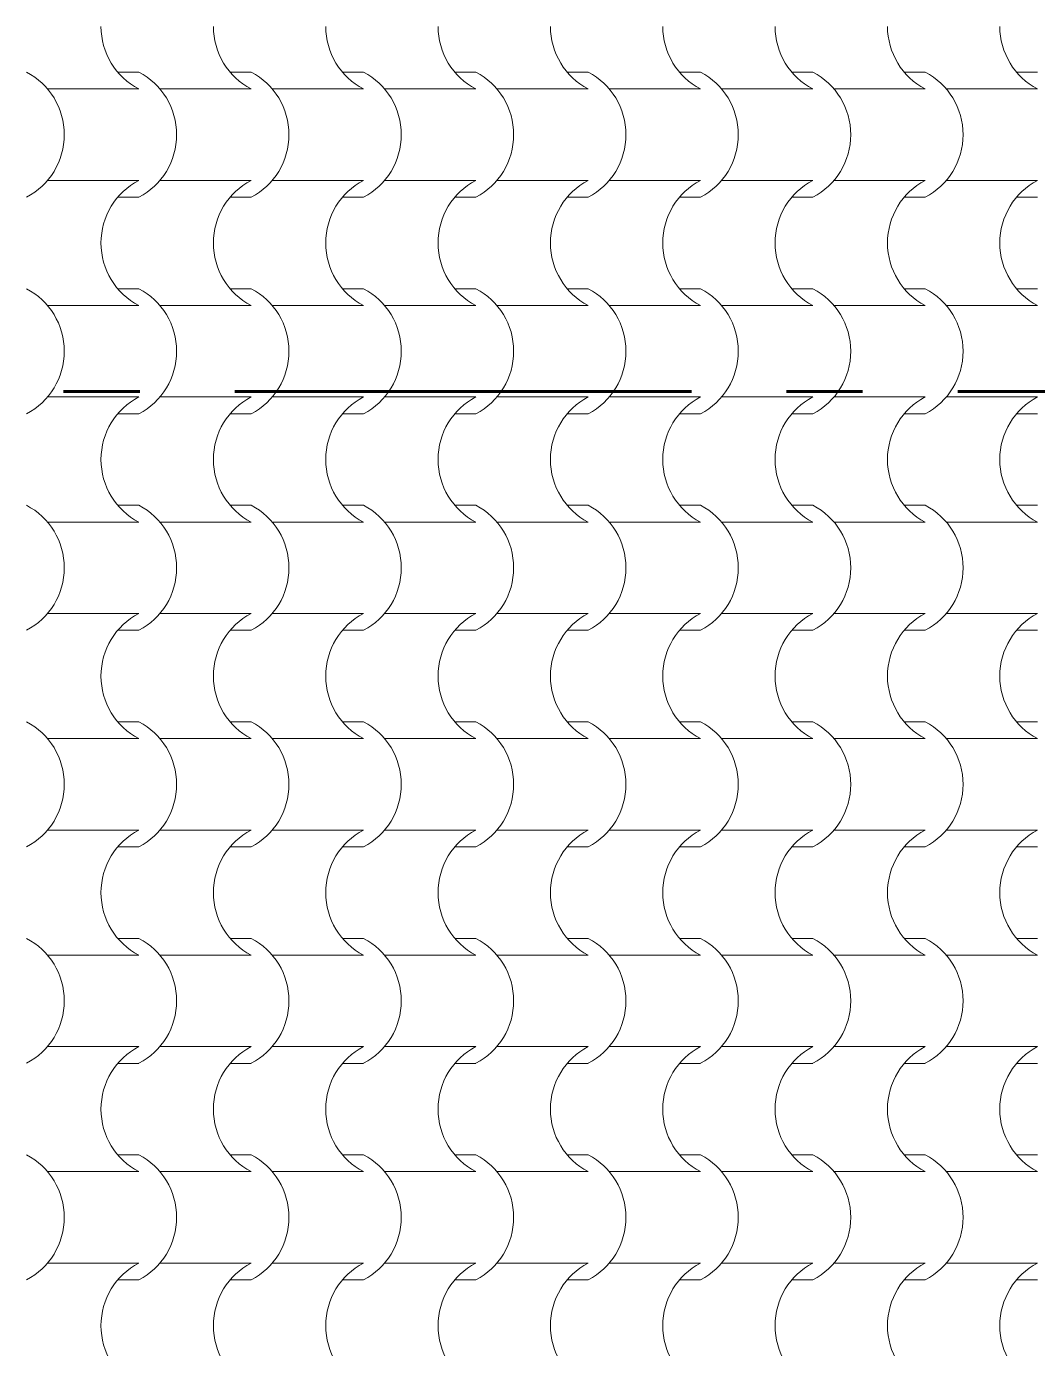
# Model space of a CAD drawing. Header units: metres. Extents: x -41 to 412, y -15 to 25.
# Drawn here: x 140.49 to 141.819, y 13.59 to 15.327 of the extents above; entities that cross this region are included whole.
import ezdxf

# ---------------------------------------------------------------- set-up
doc = ezdxf.new("R2010")
doc.units = ezdxf.units.M
doc.header["$MEASUREMENT"] = 0
doc.linetypes.add('Linea punta', pattern=[0.85, 0.6, -0.125, 0, -0.125])
doc.layers.add('Marker - Section', color=7, linetype='Continuous')
doc.layers.add('Shell - Roof', color=7, linetype='Continuous')

# ---------------------------------------------------------------- blocks, each defined once
blk = doc.blocks.new('*X48', base_point=(152.192, 0))
at = {"layer": 'Shell - Roof', "color": 23, "linetype": 'Continuous', "lineweight": 13, "true_color": 0xbf8080}
for p, q in [((140.6099, 15.2666), (140.6374, 15.2666)), ((140.7575, 15.2666), (140.7851, 15.2666)), ((140.9052, 15.2666), (140.9327, 15.2666)), ((141.0528, 15.2666), (141.0803, 15.2666)), ((141.2004, 15.2666), (141.228, 15.2666)), ((141.3481, 15.2666), (141.3756, 15.2666)), ((141.4957, 15.2666), (141.5232, 15.2666)), ((141.6433, 15.2666), (141.6709, 15.2666)), ((141.791, 15.2666), (141.8185, 15.2666)), ((140.5177, 15.2446), (140.5776, 15.2446)), ((140.5776, 15.2446), (140.6374, 15.2446)), ((140.6653, 15.2446), (140.7252, 15.2446)), ((140.7252, 15.2446), (140.7851, 15.2446)), ((140.813, 15.2446), (140.8728, 15.2446)), ((140.8728, 15.2446), (140.9327, 15.2446)), ((140.9606, 15.2446), (141.0205, 15.2446)), ((141.0205, 15.2446), (141.0803, 15.2446)), ((141.1082, 15.2446), (141.1681, 15.2446)), ((141.1681, 15.2446), (141.228, 15.2446)), ((141.2559, 15.2446), (141.3157, 15.2446)), ((141.3157, 15.2446), (141.3756, 15.2446)), ((141.4035, 15.2446), (141.4634, 15.2446)), ((141.4634, 15.2446), (141.5232, 15.2446)), ((141.5511, 15.2446), (141.611, 15.2446)), ((141.611, 15.2446), (141.6709, 15.2446)), ((141.6988, 15.2446), (141.7586, 15.2446)), ((141.7586, 15.2446), (141.8185, 15.2446)), ((140.5177, 15.1244), (140.5776, 15.1244)), ((140.5776, 15.1244), (140.6374, 15.1244)), ((140.6653, 15.1244), (140.7252, 15.1244)), ((140.7252, 15.1244), (140.7851, 15.1244)), ((140.813, 15.1244), (140.8728, 15.1244)), ((140.8728, 15.1244), (140.9327, 15.1244)), ((140.9606, 15.1244), (141.0205, 15.1244)), ((141.0205, 15.1244), (141.0803, 15.1244)), ((141.1082, 15.1244), (141.1681, 15.1244)), ((141.1681, 15.1244), (141.228, 15.1244)), ((141.2559, 15.1244), (141.3157, 15.1244)), ((141.3157, 15.1244), (141.3756, 15.1244)), ((141.4035, 15.1244), (141.4634, 15.1244)), ((141.4634, 15.1244), (141.5232, 15.1244)), ((141.5511, 15.1244), (141.611, 15.1244)), ((141.611, 15.1244), (141.6709, 15.1244)), ((141.6988, 15.1244), (141.7586, 15.1244)), ((141.7586, 15.1244), (141.8185, 15.1244)), ((140.6099, 15.1023), (140.6374, 15.1023)), ((140.7575, 15.1023), (140.7851, 15.1023)), ((140.9052, 15.1023), (140.9327, 15.1023)), ((141.0528, 15.1023), (141.0803, 15.1023)), ((141.2004, 15.1023), (141.228, 15.1023)), ((141.3481, 15.1023), (141.3756, 15.1023)), ((141.4957, 15.1023), (141.5232, 15.1023)), ((141.6433, 15.1023), (141.6709, 15.1023)), ((141.791, 15.1023), (141.8185, 15.1023)), ((140.6099, 14.9821), (140.6374, 14.9821)), ((140.7575, 14.9821), (140.7851, 14.9821)), ((140.9052, 14.9821), (140.9327, 14.9821)), ((141.0528, 14.9821), (141.0803, 14.9821)), ((141.2004, 14.9821), (141.228, 14.9821)), ((141.3481, 14.9821), (141.3756, 14.9821)), ((141.4957, 14.9821), (141.5232, 14.9821)), ((141.6433, 14.9821), (141.6709, 14.9821)), ((141.791, 14.9821), (141.8185, 14.9821)), ((140.5177, 14.9601), (140.5776, 14.9601)), ((140.5776, 14.9601), (140.6374, 14.9601)), ((140.6653, 14.9601), (140.7252, 14.9601)), ((140.7252, 14.9601), (140.7851, 14.9601)), ((140.813, 14.9601), (140.8728, 14.9601)), ((140.8728, 14.9601), (140.9327, 14.9601)), ((140.9606, 14.9601), (141.0205, 14.9601)), ((141.0205, 14.9601), (141.0803, 14.9601)), ((141.1082, 14.9601), (141.1681, 14.9601)), ((141.1681, 14.9601), (141.228, 14.9601)), ((141.2559, 14.9601), (141.3157, 14.9601)), ((141.3157, 14.9601), (141.3756, 14.9601)), ((141.4035, 14.9601), (141.4634, 14.9601)), ((141.4634, 14.9601), (141.5232, 14.9601)), ((141.5511, 14.9601), (141.611, 14.9601)), ((141.611, 14.9601), (141.6709, 14.9601)), ((141.6988, 14.9601), (141.7586, 14.9601)), ((141.7586, 14.9601), (141.8185, 14.9601)), ((140.5177, 14.8399), (140.5776, 14.8399)), ((140.5776, 14.8399), (140.6374, 14.8399)), ((140.6653, 14.8399), (140.7252, 14.8399)), ((140.7252, 14.8399), (140.7851, 14.8399)), ((140.813, 14.8399), (140.8728, 14.8399)), ((140.8728, 14.8399), (140.9327, 14.8399)), ((140.9606, 14.8399), (141.0205, 14.8399)), ((141.0205, 14.8399), (141.0803, 14.8399)), ((141.1082, 14.8399), (141.1681, 14.8399)), ((141.1681, 14.8399), (141.228, 14.8399)), ((141.2559, 14.8399), (141.3157, 14.8399)), ((141.3157, 14.8399), (141.3756, 14.8399)), ((141.4035, 14.8399), (141.4634, 14.8399)), ((141.4634, 14.8399), (141.5232, 14.8399)), ((141.5511, 14.8399), (141.611, 14.8399)), ((141.611, 14.8399), (141.6709, 14.8399)), ((141.6988, 14.8399), (141.7586, 14.8399)), ((141.7586, 14.8399), (141.8185, 14.8399)), ((140.6099, 14.8179), (140.6374, 14.8179)), ((140.7575, 14.8179), (140.7851, 14.8179)), ((140.9052, 14.8179), (140.9327, 14.8179)), ((141.0528, 14.8179), (141.0803, 14.8179)), ((141.2004, 14.8179), (141.228, 14.8179)), ((141.3481, 14.8179), (141.3756, 14.8179)), ((141.4957, 14.8179), (141.5232, 14.8179)), ((141.6433, 14.8179), (141.6709, 14.8179)), ((141.791, 14.8179), (141.8185, 14.8179)), ((140.6099, 14.6976), (140.6374, 14.6976)), ((140.7575, 14.6976), (140.7851, 14.6976)), ((140.9052, 14.6976), (140.9327, 14.6976)), ((141.0528, 14.6976), (141.0803, 14.6976)), ((141.2004, 14.6976), (141.228, 14.6976)), ((141.3481, 14.6976), (141.3756, 14.6976)), ((141.4957, 14.6976), (141.5232, 14.6976)), ((141.6433, 14.6976), (141.6709, 14.6976)), ((141.791, 14.6976), (141.8185, 14.6976)), ((140.5177, 14.6756), (140.5776, 14.6756)), ((140.5776, 14.6756), (140.6374, 14.6756)), ((140.6653, 14.6756), (140.7252, 14.6756)), ((140.7252, 14.6756), (140.7851, 14.6756)), ((140.813, 14.6756), (140.8728, 14.6756)), ((140.8728, 14.6756), (140.9327, 14.6756)), ((140.9606, 14.6756), (141.0205, 14.6756)), ((141.0205, 14.6756), (141.0803, 14.6756)), ((141.1082, 14.6756), (141.1681, 14.6756)), ((141.1681, 14.6756), (141.228, 14.6756)), ((141.2559, 14.6756), (141.3157, 14.6756)), ((141.3157, 14.6756), (141.3756, 14.6756)), ((141.4035, 14.6756), (141.4634, 14.6756)), ((141.4634, 14.6756), (141.5232, 14.6756)), ((141.5511, 14.6756), (141.611, 14.6756)), ((141.611, 14.6756), (141.6709, 14.6756)), ((141.6988, 14.6756), (141.7586, 14.6756)), ((141.7586, 14.6756), (141.8185, 14.6756)), ((140.5177, 14.5554), (140.5776, 14.5554)), ((140.5776, 14.5554), (140.6374, 14.5554)), ((140.6653, 14.5554), (140.7252, 14.5554)), ((140.7252, 14.5554), (140.7851, 14.5554)), ((140.813, 14.5554), (140.8728, 14.5554)), ((140.8728, 14.5554), (140.9327, 14.5554)), ((140.9606, 14.5554), (141.0205, 14.5554)), ((141.0205, 14.5554), (141.0803, 14.5554)), ((141.1082, 14.5554), (141.1681, 14.5554)), ((141.1681, 14.5554), (141.228, 14.5554)), ((141.2559, 14.5554), (141.3157, 14.5554)), ((141.3157, 14.5554), (141.3756, 14.5554)), ((141.4035, 14.5554), (141.4634, 14.5554)), ((141.4634, 14.5554), (141.5232, 14.5554)), ((141.5511, 14.5554), (141.611, 14.5554)), ((141.611, 14.5554), (141.6709, 14.5554)), ((141.6988, 14.5554), (141.7586, 14.5554)), ((141.7586, 14.5554), (141.8185, 14.5554)), ((140.6099, 14.5334), (140.6374, 14.5334)), ((140.7575, 14.5334), (140.7851, 14.5334)), ((140.9052, 14.5334), (140.9327, 14.5334)), ((141.0528, 14.5334), (141.0803, 14.5334)), ((141.2004, 14.5334), (141.228, 14.5334)), ((141.3481, 14.5334), (141.3756, 14.5334)), ((141.4957, 14.5334), (141.5232, 14.5334)), ((141.6433, 14.5334), (141.6709, 14.5334)), ((141.791, 14.5334), (141.8185, 14.5334)), ((140.6099, 14.4132), (140.6374, 14.4132)), ((140.7575, 14.4132), (140.7851, 14.4132)), ((140.9052, 14.4132), (140.9327, 14.4132)), ((141.0528, 14.4132), (141.0803, 14.4132)), ((141.2004, 14.4132), (141.228, 14.4132)), ((141.3481, 14.4132), (141.3756, 14.4132)), ((141.4957, 14.4132), (141.5232, 14.4132)), ((141.6433, 14.4132), (141.6709, 14.4132)), ((141.791, 14.4132), (141.8185, 14.4132)), ((140.5177, 14.3911), (140.5776, 14.3911)), ((140.5776, 14.3911), (140.6374, 14.3911)), ((140.6653, 14.3911), (140.7252, 14.3911)), ((140.7252, 14.3911), (140.7851, 14.3911)), ((140.813, 14.3911), (140.8728, 14.3911)), ((140.8728, 14.3911), (140.9327, 14.3911)), ((140.9606, 14.3911), (141.0205, 14.3911)), ((141.0205, 14.3911), (141.0803, 14.3911)), ((141.1082, 14.3911), (141.1681, 14.3911)), ((141.1681, 14.3911), (141.228, 14.3911)), ((141.2559, 14.3911), (141.3157, 14.3911)), ((141.3157, 14.3911), (141.3756, 14.3911)), ((141.4035, 14.3911), (141.4634, 14.3911)), ((141.4634, 14.3911), (141.5232, 14.3911)), ((141.5511, 14.3911), (141.611, 14.3911)), ((141.611, 14.3911), (141.6709, 14.3911)), ((141.6988, 14.3911), (141.7586, 14.3911)), ((141.7586, 14.3911), (141.8185, 14.3911)), ((140.5177, 14.2709), (140.5776, 14.2709)), ((140.5776, 14.2709), (140.6374, 14.2709)), ((140.6653, 14.2709), (140.7252, 14.2709)), ((140.7252, 14.2709), (140.7851, 14.2709)), ((140.813, 14.2709), (140.8728, 14.2709)), ((140.8728, 14.2709), (140.9327, 14.2709)), ((140.9606, 14.2709), (141.0205, 14.2709)), ((141.0205, 14.2709), (141.0803, 14.2709)), ((141.1082, 14.2709), (141.1681, 14.2709)), ((141.1681, 14.2709), (141.228, 14.2709)), ((141.2559, 14.2709), (141.3157, 14.2709)), ((141.3157, 14.2709), (141.3756, 14.2709)), ((141.4035, 14.2709), (141.4634, 14.2709)), ((141.4634, 14.2709), (141.5232, 14.2709)), ((141.5511, 14.2709), (141.611, 14.2709)), ((141.611, 14.2709), (141.6709, 14.2709)), ((141.6988, 14.2709), (141.7586, 14.2709)), ((141.7586, 14.2709), (141.8185, 14.2709)), ((140.6099, 14.2489), (140.6374, 14.2489)), ((140.7575, 14.2489), (140.7851, 14.2489)), ((140.9052, 14.2489), (140.9327, 14.2489)), ((141.0528, 14.2489), (141.0803, 14.2489)), ((141.2004, 14.2489), (141.228, 14.2489)), ((141.3481, 14.2489), (141.3756, 14.2489)), ((141.4957, 14.2489), (141.5232, 14.2489)), ((141.6433, 14.2489), (141.6709, 14.2489)), ((141.791, 14.2489), (141.8185, 14.2489)), ((140.6099, 14.1287), (140.6374, 14.1287)), ((140.7575, 14.1287), (140.7851, 14.1287)), ((140.9052, 14.1287), (140.9327, 14.1287)), ((141.0528, 14.1287), (141.0803, 14.1287)), ((141.2004, 14.1287), (141.228, 14.1287)), ((141.3481, 14.1287), (141.3756, 14.1287)), ((141.4957, 14.1287), (141.5232, 14.1287)), ((141.6433, 14.1287), (141.6709, 14.1287)), ((141.791, 14.1287), (141.8185, 14.1287)), ((140.5177, 14.1067), (140.5776, 14.1067)), ((140.5776, 14.1067), (140.6374, 14.1067)), ((140.6653, 14.1067), (140.7252, 14.1067)), ((140.7252, 14.1067), (140.7851, 14.1067)), ((140.813, 14.1067), (140.8728, 14.1067)), ((140.8728, 14.1067), (140.9327, 14.1067)), ((140.9606, 14.1067), (141.0205, 14.1067)), ((141.0205, 14.1067), (141.0803, 14.1067)), ((141.1082, 14.1067), (141.1681, 14.1067)), ((141.1681, 14.1067), (141.228, 14.1067)), ((141.2559, 14.1067), (141.3157, 14.1067)), ((141.3157, 14.1067), (141.3756, 14.1067)), ((141.4035, 14.1067), (141.4634, 14.1067)), ((141.4634, 14.1067), (141.5232, 14.1067)), ((141.5511, 14.1067), (141.611, 14.1067)), ((141.611, 14.1067), (141.6709, 14.1067)), ((141.6988, 14.1067), (141.7586, 14.1067)), ((141.7586, 14.1067), (141.8185, 14.1067)), ((140.5177, 13.9864), (140.5776, 13.9864)), ((140.5776, 13.9864), (140.6374, 13.9864)), ((140.6653, 13.9864), (140.7252, 13.9864)), ((140.7252, 13.9864), (140.7851, 13.9864)), ((140.813, 13.9864), (140.8728, 13.9864)), ((140.8728, 13.9864), (140.9327, 13.9864)), ((140.9606, 13.9864), (141.0205, 13.9864)), ((141.0205, 13.9864), (141.0803, 13.9864)), ((141.1082, 13.9864), (141.1681, 13.9864)), ((141.1681, 13.9864), (141.228, 13.9864)), ((141.2559, 13.9864), (141.3157, 13.9864)), ((141.3157, 13.9864), (141.3756, 13.9864)), ((141.4035, 13.9864), (141.4634, 13.9864)), ((141.4634, 13.9864), (141.5232, 13.9864)), ((141.5511, 13.9864), (141.611, 13.9864)), ((141.611, 13.9864), (141.6709, 13.9864)), ((141.6988, 13.9864), (141.7586, 13.9864)), ((141.7586, 13.9864), (141.8185, 13.9864)), ((140.6099, 13.9644), (140.6374, 13.9644)), ((140.7575, 13.9644), (140.7851, 13.9644)), ((140.9052, 13.9644), (140.9327, 13.9644)), ((141.0528, 13.9644), (141.0803, 13.9644)), ((141.2004, 13.9644), (141.228, 13.9644)), ((141.3481, 13.9644), (141.3756, 13.9644)), ((141.4957, 13.9644), (141.5232, 13.9644)), ((141.6433, 13.9644), (141.6709, 13.9644)), ((141.791, 13.9644), (141.8185, 13.9644)), ((140.6099, 13.8442), (140.6374, 13.8442)), ((140.7575, 13.8442), (140.7851, 13.8442)), ((140.9052, 13.8442), (140.9327, 13.8442)), ((141.0528, 13.8442), (141.0803, 13.8442)), ((141.2004, 13.8442), (141.228, 13.8442)), ((141.3481, 13.8442), (141.3756, 13.8442)), ((141.4957, 13.8442), (141.5232, 13.8442)), ((141.6433, 13.8442), (141.6709, 13.8442)), ((141.791, 13.8442), (141.8185, 13.8442)), ((140.5177, 13.8222), (140.5776, 13.8222)), ((140.5776, 13.8222), (140.6374, 13.8222)), ((140.6653, 13.8222), (140.7252, 13.8222)), ((140.7252, 13.8222), (140.7851, 13.8222)), ((140.813, 13.8222), (140.8728, 13.8222)), ((140.8728, 13.8222), (140.9327, 13.8222)), ((140.9606, 13.8222), (141.0205, 13.8222)), ((141.0205, 13.8222), (141.0803, 13.8222)), ((141.1082, 13.8222), (141.1681, 13.8222)), ((141.1681, 13.8222), (141.228, 13.8222)), ((141.2559, 13.8222), (141.3157, 13.8222)), ((141.3157, 13.8222), (141.3756, 13.8222)), ((141.4035, 13.8222), (141.4634, 13.8222)), ((141.4634, 13.8222), (141.5232, 13.8222)), ((141.5511, 13.8222), (141.611, 13.8222)), ((141.611, 13.8222), (141.6709, 13.8222)), ((141.6988, 13.8222), (141.7586, 13.8222)), ((141.7586, 13.8222), (141.8185, 13.8222)), ((140.5177, 13.702), (140.5776, 13.702)), ((140.5776, 13.702), (140.6374, 13.702)), ((140.6653, 13.702), (140.7252, 13.702)), ((140.7252, 13.702), (140.7851, 13.702)), ((140.813, 13.702), (140.8728, 13.702)), ((140.8728, 13.702), (140.9327, 13.702)), ((140.9606, 13.702), (141.0205, 13.702)), ((141.0205, 13.702), (141.0803, 13.702)), ((141.1082, 13.702), (141.1681, 13.702)), ((141.1681, 13.702), (141.228, 13.702)), ((141.2559, 13.702), (141.3157, 13.702)), ((141.3157, 13.702), (141.3756, 13.702)), ((141.4035, 13.702), (141.4634, 13.702)), ((141.4634, 13.702), (141.5232, 13.702)), ((141.5511, 13.702), (141.611, 13.702)), ((141.611, 13.702), (141.6709, 13.702)), ((141.6988, 13.702), (141.7586, 13.702)), ((141.7586, 13.702), (141.8185, 13.702)), ((140.6099, 13.6799), (140.6374, 13.6799)), ((140.7575, 13.6799), (140.7851, 13.6799)), ((140.9052, 13.6799), (140.9327, 13.6799)), ((141.0528, 13.6799), (141.0803, 13.6799)), ((141.2004, 13.6799), (141.228, 13.6799)), ((141.3481, 13.6799), (141.3756, 13.6799)), ((141.4957, 13.6799), (141.5232, 13.6799)), ((141.6433, 13.6799), (141.6709, 13.6799)), ((141.791, 13.6799), (141.8185, 13.6799))]:
    blk.add_line(p, q, dxfattribs=at)
for centre, major_axis, start_param, end_param in [((140.6786, 15.327), (0, 0.0925), 1.573772, 2.670554), ((140.8263, 15.327), (0, 0.0925), 1.573772, 2.670554), ((140.9739, 15.327), (0, 0.0925), 1.573772, 2.670554), ((141.1215, 15.327), (0, 0.0925), 1.573772, 2.670554), ((141.2692, 15.327), (0, 0.0925), 1.573772, 2.670554), ((141.4168, 15.327), (0, 0.0925), 1.573772, 2.670554), ((141.5644, 15.327), (0, 0.0925), 1.573772, 2.670554), ((141.7121, 15.327), (0, 0.0925), 1.573772, 2.670554), ((141.8597, 15.327), (0, 0.0925), 1.573772, 2.670554), ((140.4492, 15.1845), (0, 0.0919), 3.607672, 5.817106), ((140.5969, 15.1845), (0, 0.0919), 3.607672, 5.817106), ((140.7445, 15.1845), (0, 0.0919), 3.607672, 5.817106), ((140.8921, 15.1845), (0, 0.0919), 3.607672, 5.817106), ((141.0398, 15.1845), (0, 0.0919), 3.607672, 5.817106), ((141.1874, 15.1845), (0, 0.0919), 3.607672, 5.817106), ((141.335, 15.1845), (0, 0.0919), 3.607672, 5.817106), ((141.4827, 15.1845), (0, 0.0919), 3.607672, 5.817106), ((141.6303, 15.1845), (0, 0.0919), 3.607672, 5.817106), ((140.6786, 15.042), (0, 0.0925), 0.471039, 1.56782), ((140.8263, 15.042), (0, 0.0925), 0.471039, 1.56782), ((140.9739, 15.042), (0, 0.0925), 0.471039, 1.56782), ((141.1215, 15.042), (0, 0.0925), 0.471039, 1.56782), ((141.2692, 15.042), (0, 0.0925), 0.471039, 1.56782), ((141.4168, 15.042), (0, 0.0925), 0.471039, 1.56782), ((141.5644, 15.042), (0, 0.0925), 0.471039, 1.56782), ((141.7121, 15.042), (0, 0.0925), 0.471039, 1.56782), ((141.8597, 15.042), (0, 0.0925), 0.471039, 1.56782), ((140.6786, 15.0425), (0, 0.0925), 1.573772, 2.670554), ((140.8263, 15.0425), (0, 0.0925), 1.573772, 2.670554), ((140.9739, 15.0425), (0, 0.0925), 1.573772, 2.670554), ((141.1215, 15.0425), (0, 0.0925), 1.573772, 2.670554), ((141.2692, 15.0425), (0, 0.0925), 1.573772, 2.670554), ((141.4168, 15.0425), (0, 0.0925), 1.573772, 2.670554), ((141.5644, 15.0425), (0, 0.0925), 1.573772, 2.670554), ((141.7121, 15.0425), (0, 0.0925), 1.573772, 2.670554), ((141.8597, 15.0425), (0, 0.0925), 1.573772, 2.670554), ((140.4492, 14.9), (0, 0.0919), 3.607672, 5.817106), ((140.5969, 14.9), (0, 0.0919), 3.607672, 5.817106), ((140.7445, 14.9), (0, 0.0919), 3.607672, 5.817106), ((140.8921, 14.9), (0, 0.0919), 3.607672, 5.817106), ((141.0398, 14.9), (0, 0.0919), 3.607672, 5.817106), ((141.1874, 14.9), (0, 0.0919), 3.607672, 5.817106), ((141.335, 14.9), (0, 0.0919), 3.607672, 5.817106), ((141.4827, 14.9), (0, 0.0919), 3.607672, 5.817106), ((141.6303, 14.9), (0, 0.0919), 3.607672, 5.817106), ((140.6786, 14.7575), (0, 0.0925), 0.471039, 1.56782), ((140.8263, 14.7575), (0, 0.0925), 0.471039, 1.56782), ((140.9739, 14.7575), (0, 0.0925), 0.471039, 1.56782), ((141.1215, 14.7575), (0, 0.0925), 0.471039, 1.56782), ((141.2692, 14.7575), (0, 0.0925), 0.471039, 1.56782), ((141.4168, 14.7575), (0, 0.0925), 0.471039, 1.56782), ((141.5644, 14.7575), (0, 0.0925), 0.471039, 1.56782), ((141.7121, 14.7575), (0, 0.0925), 0.471039, 1.56782), ((141.8597, 14.7575), (0, 0.0925), 0.471039, 1.56782), ((140.6786, 14.758), (0, 0.0925), 1.573772, 2.670554), ((140.8263, 14.758), (0, 0.0925), 1.573772, 2.670554), ((140.9739, 14.758), (0, 0.0925), 1.573772, 2.670554), ((141.1215, 14.758), (0, 0.0925), 1.573772, 2.670554), ((141.2692, 14.758), (0, 0.0925), 1.573772, 2.670554), ((141.4168, 14.758), (0, 0.0925), 1.573772, 2.670554), ((141.5644, 14.758), (0, 0.0925), 1.573772, 2.670554), ((141.7121, 14.758), (0, 0.0925), 1.573772, 2.670554), ((141.8597, 14.758), (0, 0.0925), 1.573772, 2.670554), ((140.4492, 14.6155), (0, 0.0919), 3.607672, 5.817106), ((140.5969, 14.6155), (0, 0.0919), 3.607672, 5.817106), ((140.7445, 14.6155), (0, 0.0919), 3.607672, 5.817106), ((140.8921, 14.6155), (0, 0.0919), 3.607672, 5.817106), ((141.0398, 14.6155), (0, 0.0919), 3.607672, 5.817106), ((141.1874, 14.6155), (0, 0.0919), 3.607672, 5.817106), ((141.335, 14.6155), (0, 0.0919), 3.607672, 5.817106), ((141.4827, 14.6155), (0, 0.0919), 3.607672, 5.817106), ((141.6303, 14.6155), (0, 0.0919), 3.607672, 5.817106), ((140.6786, 14.473), (0, 0.0925), 0.471039, 1.56782), ((140.8263, 14.473), (0, 0.0925), 0.471039, 1.56782), ((140.9739, 14.473), (0, 0.0925), 0.471039, 1.56782), ((141.1215, 14.473), (0, 0.0925), 0.471039, 1.56782), ((141.2692, 14.473), (0, 0.0925), 0.471039, 1.56782), ((141.4168, 14.473), (0, 0.0925), 0.471039, 1.56782), ((141.5644, 14.473), (0, 0.0925), 0.471039, 1.56782), ((141.7121, 14.473), (0, 0.0925), 0.471039, 1.56782), ((141.8597, 14.473), (0, 0.0925), 0.471039, 1.56782), ((140.6786, 14.4735), (0, 0.0925), 1.573772, 2.670554), ((140.8263, 14.4735), (0, 0.0925), 1.573772, 2.670554), ((140.9739, 14.4735), (0, 0.0925), 1.573772, 2.670554), ((141.1215, 14.4735), (0, 0.0925), 1.573772, 2.670554), ((141.2692, 14.4735), (0, 0.0925), 1.573772, 2.670554), ((141.4168, 14.4735), (0, 0.0925), 1.573772, 2.670554), ((141.5644, 14.4735), (0, 0.0925), 1.573772, 2.670554), ((141.7121, 14.4735), (0, 0.0925), 1.573772, 2.670554), ((141.8597, 14.4735), (0, 0.0925), 1.573772, 2.670554), ((140.4492, 14.331), (0, 0.0919), 3.607672, 5.817106), ((140.5969, 14.331), (0, 0.0919), 3.607672, 5.817106), ((140.7445, 14.331), (0, 0.0919), 3.607672, 5.817106), ((140.8921, 14.331), (0, 0.0919), 3.607672, 5.817106), ((141.0398, 14.331), (0, 0.0919), 3.607672, 5.817106), ((141.1874, 14.331), (0, 0.0919), 3.607672, 5.817106), ((141.335, 14.331), (0, 0.0919), 3.607672, 5.817106), ((141.4827, 14.331), (0, 0.0919), 3.607672, 5.817106), ((141.6303, 14.331), (0, 0.0919), 3.607672, 5.817106), ((140.6786, 14.1885), (0, 0.0925), 0.471039, 1.56782), ((140.8263, 14.1885), (0, 0.0925), 0.471039, 1.56782), ((140.9739, 14.1885), (0, 0.0925), 0.471039, 1.56782), ((141.1215, 14.1885), (0, 0.0925), 0.471039, 1.56782), ((141.2692, 14.1885), (0, 0.0925), 0.471039, 1.56782), ((141.4168, 14.1885), (0, 0.0925), 0.471039, 1.56782), ((141.5644, 14.1885), (0, 0.0925), 0.471039, 1.56782), ((141.7121, 14.1885), (0, 0.0925), 0.471039, 1.56782), ((141.8597, 14.1885), (0, 0.0925), 0.471039, 1.56782), ((140.6786, 14.1891), (0, 0.0925), 1.573772, 2.670554), ((140.8263, 14.1891), (0, 0.0925), 1.573772, 2.670554), ((140.9739, 14.1891), (0, 0.0925), 1.573772, 2.670554), ((141.1215, 14.1891), (0, 0.0925), 1.573772, 2.670554), ((141.2692, 14.1891), (0, 0.0925), 1.573772, 2.670554), ((141.4168, 14.1891), (0, 0.0925), 1.573772, 2.670554), ((141.5644, 14.1891), (0, 0.0925), 1.573772, 2.670554), ((141.7121, 14.1891), (0, 0.0925), 1.573772, 2.670554), ((141.8597, 14.1891), (0, 0.0925), 1.573772, 2.670554), ((140.4492, 14.0466), (0, 0.0919), 3.607672, 5.817106), ((140.5969, 14.0466), (0, 0.0919), 3.607672, 5.817106), ((140.7445, 14.0466), (0, 0.0919), 3.607672, 5.817106), ((140.8921, 14.0466), (0, 0.0919), 3.607672, 5.817106), ((141.0398, 14.0466), (0, 0.0919), 3.607672, 5.817106), ((141.1874, 14.0466), (0, 0.0919), 3.607672, 5.817106), ((141.335, 14.0466), (0, 0.0919), 3.607672, 5.817106), ((141.4827, 14.0466), (0, 0.0919), 3.607672, 5.817106), ((141.6303, 14.0466), (0, 0.0919), 3.607672, 5.817106), ((140.6786, 13.904), (0, 0.0925), 0.471039, 1.56782), ((140.8263, 13.904), (0, 0.0925), 0.471039, 1.56782), ((140.9739, 13.904), (0, 0.0925), 0.471039, 1.56782), ((141.1215, 13.904), (0, 0.0925), 0.471039, 1.56782), ((141.2692, 13.904), (0, 0.0925), 0.471039, 1.56782), ((141.4168, 13.904), (0, 0.0925), 0.471039, 1.56782), ((141.5644, 13.904), (0, 0.0925), 0.471039, 1.56782), ((141.7121, 13.904), (0, 0.0925), 0.471039, 1.56782), ((141.8597, 13.904), (0, 0.0925), 0.471039, 1.56782), ((140.6786, 13.9046), (0, 0.0925), 1.573772, 2.670554), ((140.8263, 13.9046), (0, 0.0925), 1.573772, 2.670554), ((140.9739, 13.9046), (0, 0.0925), 1.573772, 2.670554), ((141.1215, 13.9046), (0, 0.0925), 1.573772, 2.670554), ((141.2692, 13.9046), (0, 0.0925), 1.573772, 2.670554), ((141.4168, 13.9046), (0, 0.0925), 1.573772, 2.670554), ((141.5644, 13.9046), (0, 0.0925), 1.573772, 2.670554), ((141.7121, 13.9046), (0, 0.0925), 1.573772, 2.670554), ((141.8597, 13.9046), (0, 0.0925), 1.573772, 2.670554), ((140.4492, 13.7621), (0, 0.0919), 3.607672, 5.817106), ((140.5969, 13.7621), (0, 0.0919), 3.607672, 5.817106), ((140.7445, 13.7621), (0, 0.0919), 3.607672, 5.817106), ((140.8921, 13.7621), (0, 0.0919), 3.607672, 5.817106), ((141.0398, 13.7621), (0, 0.0919), 3.607672, 5.817106), ((141.1874, 13.7621), (0, 0.0919), 3.607672, 5.817106), ((141.335, 13.7621), (0, 0.0919), 3.607672, 5.817106), ((141.4827, 13.7621), (0, 0.0919), 3.607672, 5.817106), ((141.6303, 13.7621), (0, 0.0919), 3.607672, 5.817106), ((140.6786, 13.6196), (0, 0.0925), 0.471039, 1.56782), ((140.8263, 13.6196), (0, 0.0925), 0.471039, 1.56782), ((140.9739, 13.6196), (0, 0.0925), 0.471039, 1.56782), ((141.1215, 13.6196), (0, 0.0925), 0.471039, 1.56782), ((141.2692, 13.6196), (0, 0.0925), 0.471039, 1.56782), ((141.4168, 13.6196), (0, 0.0925), 0.471039, 1.56782), ((141.5644, 13.6196), (0, 0.0925), 0.471039, 1.56782), ((141.7121, 13.6196), (0, 0.0925), 0.471039, 1.56782), ((141.8597, 13.6196), (0, 0.0925), 0.471039, 1.56782), ((140.6786, 13.6201), (0, 0.0925), 1.573772, 2.670554), ((140.8263, 13.6201), (0, 0.0925), 1.573772, 2.670554), ((140.9739, 13.6201), (0, 0.0925), 1.573772, 2.670554), ((141.1215, 13.6201), (0, 0.0925), 1.573772, 2.670554), ((141.2692, 13.6201), (0, 0.0925), 1.573772, 2.670554), ((141.4168, 13.6201), (0, 0.0925), 1.573772, 2.670554), ((141.5644, 13.6201), (0, 0.0925), 1.573772, 2.670554), ((141.7121, 13.6201), (0, 0.0925), 1.573772, 2.670554), ((141.8597, 13.6201), (0, 0.0925), 1.573772, 2.670554)]:
    blk.add_ellipse(centre, major_axis=major_axis, ratio=0.982018, start_param=start_param, end_param=end_param, dxfattribs=at)

msp = doc.modelspace()

# ---------------------------------------------------------------- linework, layer by layer
at = {"layer": 'Marker - Section', "color": 7, "linetype": 'Linea punta', "lineweight": 60}
msp.add_line((131.2636, 14.8469), (143.6813, 14.8469), dxfattribs=at)

# ---------------------------------------------------------------- block references
at = {"layer": 'Shell - Roof', "color": 23, "linetype": 'Continuous', "lineweight": 13, "true_color": 0xbf8080}
msp.add_blockref('*X48', (152.192, 0), dxfattribs=at)

doc.saveas('drawing.dxf')
